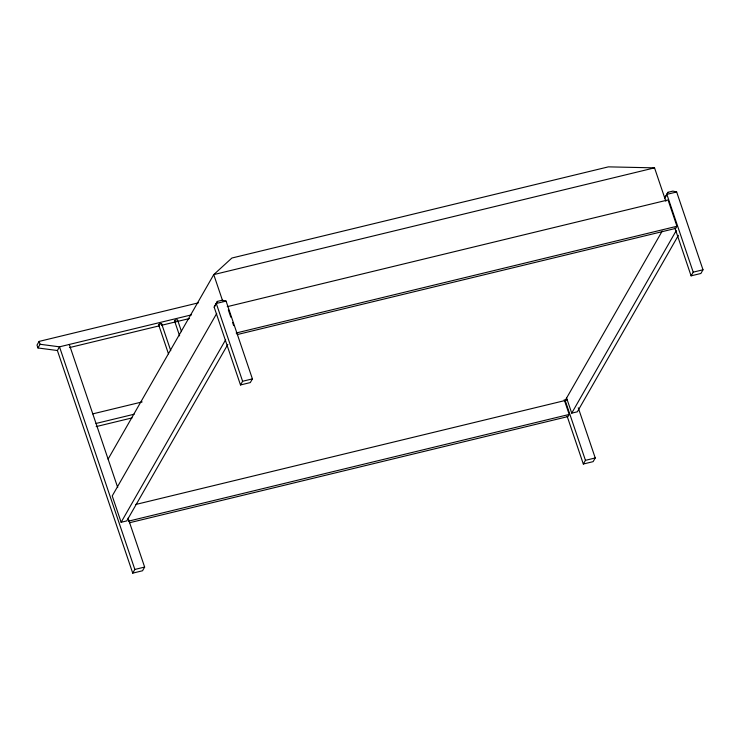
<?xml version="1.0" encoding="UTF-8"?>
<svg xmlns="http://www.w3.org/2000/svg" width="740" height="740" viewBox="0 0 740 740"><rect width="100%" height="100%" fill="white"/><g stroke="black" fill="none" stroke-linecap="round" stroke-linejoin="round"><path stroke-width="1.11" d="M168.48 353.84L158.564 324.555L159.609 323.769L161.57 323.584L170.746 350.695M161.57 323.584L160.885 324.203M179.626 335.886L174.483 320.697L175.167 320.068L177.489 319.726L181.522 331.659M217.394 301.402L214.165 307.156L240.5 384.957L250.296 382.58L252.405 378.889L226.079 301.097L222.287 300.218L217.394 301.402L214.165 307.156M667.98 192.298L664.76 198.052L667.98 192.298L672.882 191.105L676.665 191.984L703 269.786L700.891 273.476L691.095 275.844L674.889 227.966M198.394 302.836L39.109 341.408L37 345.099L37.971 347.966L57.387 350.519L132.738 573.139L142.533 570.762L144.642 567.071L128.066 518.111M37.971 347.966L40.09 344.276L39.109 341.408M57.387 350.519L59.496 346.829L191.549 314.851M108.096 459.096L213.749 274.605L231.888 258.029L608.382 166.861L654.539 167.86L665.834 201.215M216.718 313.446L112.221 495.93L121.129 522.264L126.762 520.904L227.818 344.433M121.129 522.264L225.635 339.78M132.738 573.139L134.847 569.449L144.642 567.071M240.5 384.957L242.609 381.267L252.405 378.889M662.226 231.037L565.184 400.488L585.442 460.336L583.324 464.026L567.118 416.148M564.204 399.693L569.19 414.446L567.978 416.565L129.426 522.764M227.245 306.665L668.044 199.929L676.952 226.264L675.74 228.383L237.189 334.582M566.581 397.963L571.724 413.151L676.221 230.667M678.413 235.32L577.357 411.792L571.724 413.151M691.095 275.844L693.204 272.154L703 269.786M578.245 407.768L595.238 457.968L593.119 461.649L583.324 464.026M654.539 167.86L213.749 274.605L222.629 300.856M226.079 301.097L216.284 303.465L242.609 381.267M676.665 191.984L666.87 194.361L693.204 272.154M69.421 347.606L159.211 325.859M161.459 325.313L189.523 318.524M236.162 333L676.952 226.264M92.787 413.873L142.172 401.922M96.034 423.456L134.162 414.215M96.163 426.601L132.053 417.906M135.605 504.513L567.265 399.989M128.39 521.182L569.19 414.446M585.442 460.336L595.238 457.968M159.378 324.693L158.564 324.555M174.973 320.864L174.483 320.697M40.09 344.276L59.496 346.829L134.847 569.449M228.318 309.829L230.815 317.201M232.591 322.464L233.664 325.628M69.292 344.461L117.725 487.54"/></g></svg>
